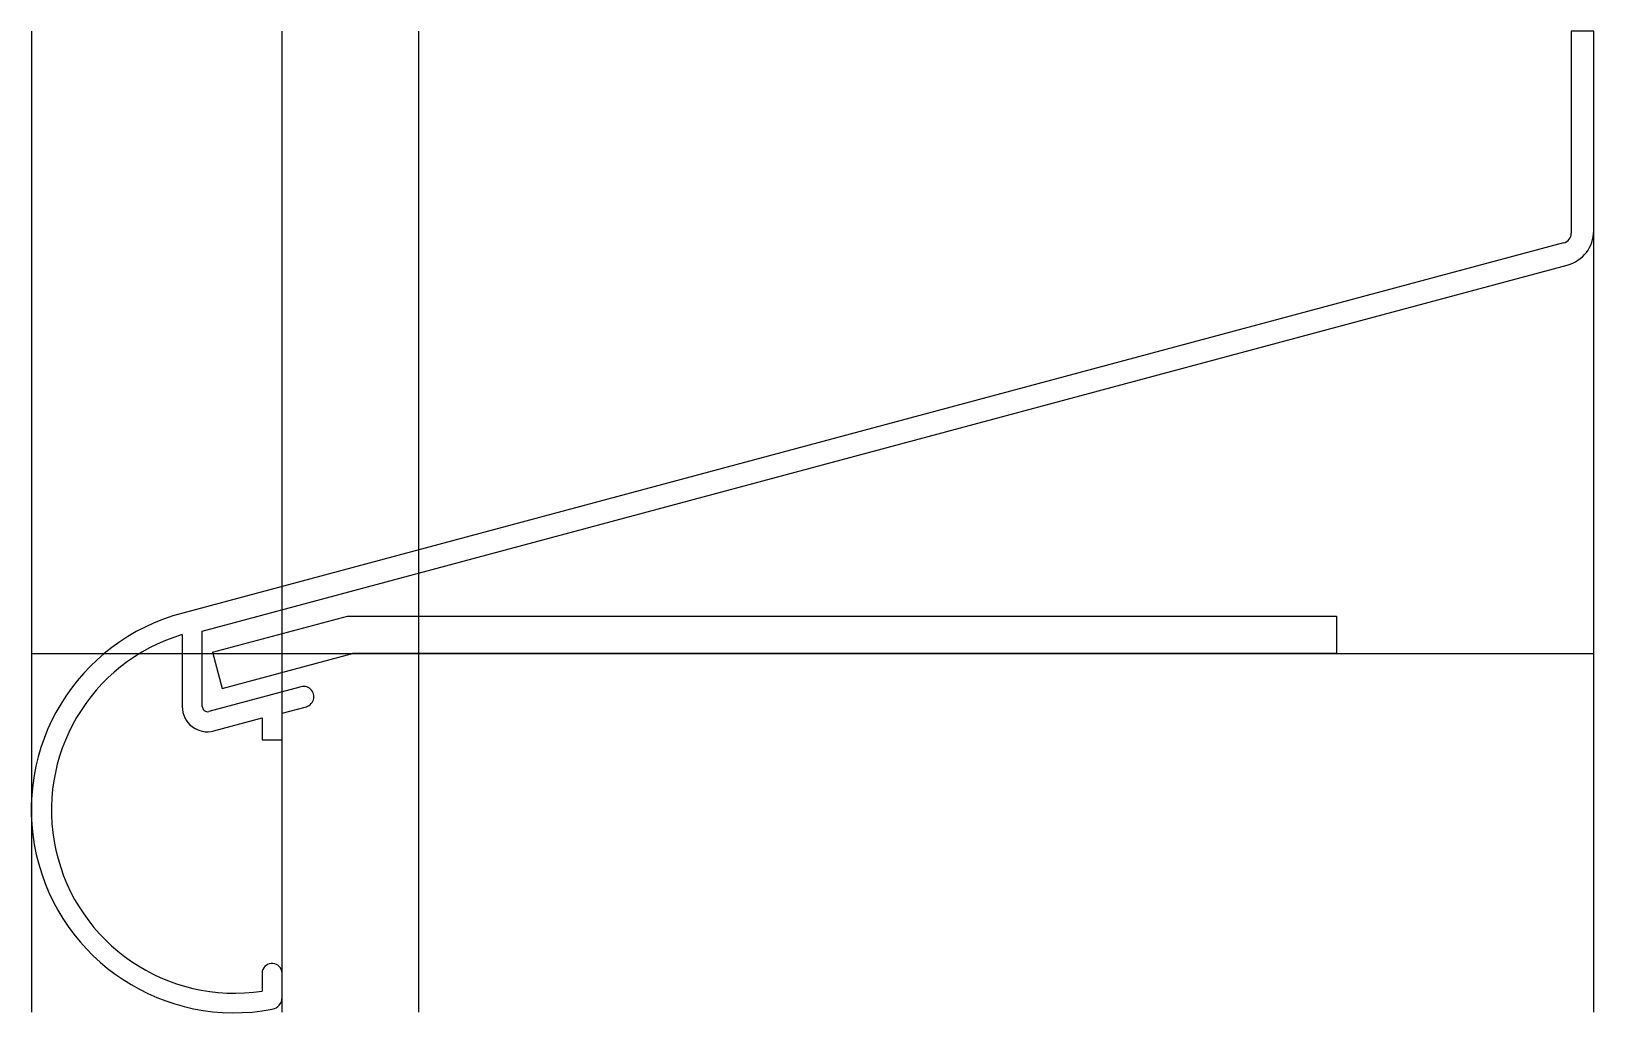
# Model space of a CAD drawing. Extents: x -31 to 94, y -29 to 50.
import ezdxf

# ---------------------------------------------------------------- set-up
doc = ezdxf.new("R2010")
doc.units = 0
doc.layers.get('0').update_dxf_attribs({"linetype": 'CONTINUOUS'})

msp = doc.modelspace()

# ---------------------------------------------------------------- linework, layer by layer
at = {"linetype": 'CONTINUOUS'}
for p, q in [((-30.59, -28.69), (-30.59, 49.8)), ((-10.54, -28.69), (-10.54, 49.8)), ((0.41, -28.69), (0.41, 49.8)), ((94.46, 49.8), (92.66, 49.8)), ((92.66, 49.8), (92.66, 33.65)), ((94.46, -28.69), (94.46, 49.8)), ((94.46, 33.84), (94.46, 49.8)), ((92.05, 32.86), (-18.5, 3.24)), ((-16.94, 1.79), (92.34, 31.08)), ((-16.13, 0.1), (-5.3, 3)), ((-5.3, 3), (73.87, 3)), ((73.87, 3), (73.87, 0)), ((-18.54, 1.51), (-18.54, -4.25)), ((-16.94, -4.23), (-16.94, 1.79)), ((-30.59, 0), (94.46, 0)), ((-16.13, 0.1), (-15.35, -2.8)), ((-15.35, -2.8), (-4.91, 0)), ((73.87, 0), (-4.91, 0)), ((-9.14, -2.69), (-16.4, -4.65)), ((-10.54, -4.78), (-8.71, -4.28)), ((-10.54, -6.91), (-10.54, -4.78)), ((-16.01, -6.19), (-12.13, -5.15)), ((-12.13, -5.15), (-12.13, -6.91)), ((-12.13, -6.91), (-10.54, -6.91)), ((-12.13, -25.43), (-12.13, -27.01)), ((-10.55, -27.52), (-10.55, -25.56))]:
    msp.add_line(p, q, dxfattribs=at)
for centre, radius, start, end in [((91.6, 33.84), 2.86, 284.9954, 359.9478), ((91.84, 33.65), 0.82, 284.8383, 359.8145), ((-14.37, -12.49), 16.26, 104.7163, 280.7735), ((-14.36, -12.53), 14.65, 106.5866, 278.7473), ((-8.83, -3.46), 0.83, 277.9907, 112.2755), ((-16.53, -4.25), 2.01, 180.0448, 284.9933), ((-16.51, -4.23), 0.43, 179.4252, 284.8248), ((-11.35, -25.6), 0.8, 3.0587, 167.5341), ((-11.5, -27.53), 0.95, 280.3075, 0.3216)]:
    msp.add_arc(centre, radius, start, end, dxfattribs=at)

doc.saveas('drawing.dxf')
